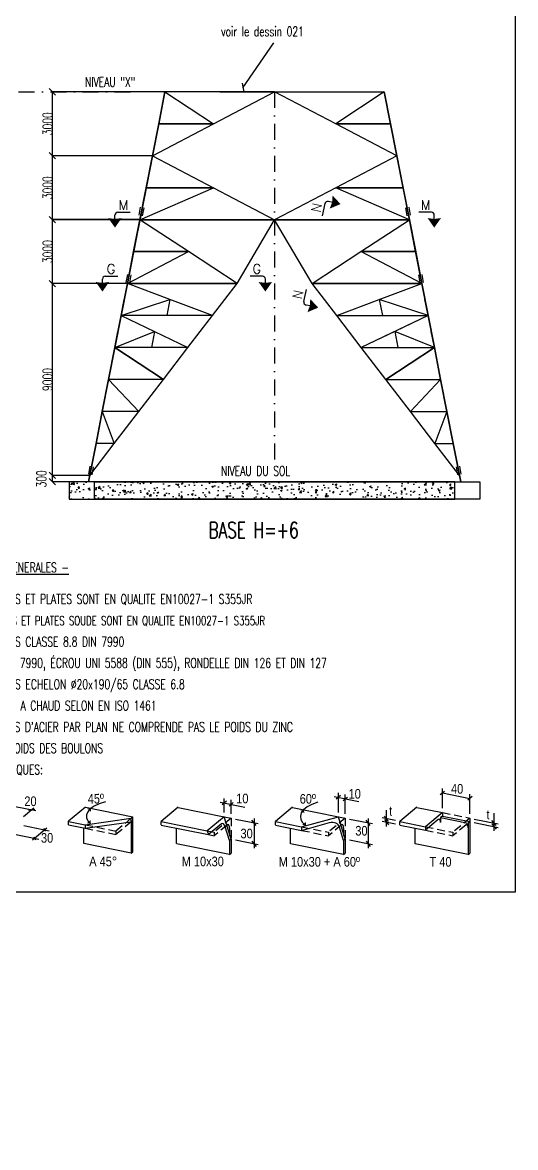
# Model space of a CAD drawing. Header units: millimetres. Extents: x 3750 to 125400, y -103 to 85997.
# Drawn here: x 102257 to 125400, y -103 to 52692 of the extents above; entities that cross this region are included whole.
import ezdxf
from ezdxf.enums import TextEntityAlignment as Align

# ---------------------------------------------------------------- set-up
doc = ezdxf.new("R2010")
doc.units = ezdxf.units.MM
doc.header["$LTSCALE"] = 1500
for name, pattern in [('DASHDOT', [1, 0.5, -0.25, 0, -0.25]), ('HIDDEN', [0.375, 0.25, -0.125]), ('TRATTEGGIATA', [19.05, 12.7, -6.35])]:
    doc.linetypes.add(name, pattern=pattern)
for name, color, linetype in [('20', 7, 'Continuous'), ('25', 7, 'Continuous'), ('LM', 7, 'Continuous'), ('LS', 7, 'Continuous'), ('LSP', 3, 'Continuous'), ('MZ', 6, 'DASHDOT'), ('QT_MPR', 7, 'Continuous'), ('REDUNDANT', 6, 'TRATTEGGIATA'), ('TXT1', 7, 'Continuous')]:
    doc.layers.add(name, color=color, linetype=linetype)
doc.styles.add('1', font='romans', dxfattribs={"width": 0.7, "height": 45})
doc.styles.add('RD', font='ROMAND8.SHX', dxfattribs={"width": 0.7})
doc.styles.add('RS', font='ROMANS8.shx', dxfattribs={"width": 0.7})
doc.styles.add('S00', font='romans', dxfattribs={"width": 0.8})
doc.styles.add('txt', font='ARIALN.TTF')
doc.dimstyles.new('KIT', dxfattribs={"dimtxt": 40, "dimasz": 20, "dimexe": 1.25, "dimexo": 20, "dimgap": 10, "dimtad": 3, "dimdec": 1, "dimdsep": 46, "dimtxsty": 'S00', "dimblk": 'OBLIQUE', "dimcen": 2.5, "dimclrd": 256, "dimclre": 256, "dimclrt": 256, "dimaunit": 1, "dimadec": 1, "dimazin": 0, "dimtfac": 1, "dimtdec": 1, "dimtmove": 0, "dimatfit": 3, "dimldrblk": 'OBLIQUE', "dimfxl": 1, "dimlwd": -1, "dimlwe": -1, "dimarcsym": 0})
doc.dimstyles.new('TRATTO', dxfattribs={"dimscale": 0, "dimtxt": 450, "dimasz": 300, "dimexe": 0, "dimexo": 0.06, "dimgap": 5, "dimtad": 1, "dimdec": 0, "dimzin": 0, "dimdsep": 46, "dimtxsty": 'RS', "dimblk1": 'OBLIQUE', "dimblk2": 'OBLIQUE', "dimsah": 1, "dimcen": 0.09, "dimclrd": 2, "dimclre": 2, "dimclrt": 7, "dimadec": 0, "dimazin": 0, "dimtfac": 1, "dimtdec": 0, "dimtix": 1, "dimtmove": 2, "dimatfit": 3, "dimfxl": 1, "dimtolj": 1, "dimtzin": 0, "dimarcsym": 0})

# ---------------------------------------------------------------- blocks, each defined once
blk = doc.blocks.new('_OBLIQUE')
at = {"color": 0, "linetype": 'ByBlock'}
blk.add_line((-0.5, -0.5), (0.5, 0.5), dxfattribs=at)
blk = doc.blocks.new('*D49')
at = {"layer": 'DEFPOINTS', "color": 0, "transparency": 16777216}
for p in [(103659, 49439), (108945, 49439), (108357, 46439)]:
    blk.add_point(p, dxfattribs=at)
at = {"layer": 'LS', "color": 2, "lineweight": -2, "transparency": 16777216}
for p, q in [((108945, 49439), (103659, 49439)), ((103659, 46439), (103659, 49439)), ((108357, 46439), (103659, 46439))]:
    blk.add_line(p, q, dxfattribs=at)
at = {"layer": 'LS', "color": 2, "lineweight": -2, "transparency": 16777216, "xscale": 300, "yscale": 300, "zscale": 300}
for p, rotation in [((103659, 49439), 90), ((103659, 46439), 270)]:
    blk.add_blockref('_OBLIQUE', p, dxfattribs=dict(at, rotation=rotation))
at = {"layer": 'LS', "color": 7, "transparency": 16777216, "insert": (103429, 47939), "char_height": 450, "attachment_point": 5, "rotation": 90, "style": 'RS'}
blk.add_mtext('\\A1;3000', dxfattribs=at)
blk = doc.blocks.new('*D50')
at = {"layer": 'DEFPOINTS', "color": 0, "transparency": 16777216}
for p in [(103659, 46439), (108357, 46439), (107768, 43438)]:
    blk.add_point(p, dxfattribs=at)
at = {"layer": 'LS', "color": 2, "lineweight": -2, "transparency": 16777216}
for p, q in [((108357, 46439), (103659, 46439)), ((103659, 43438), (103659, 46439)), ((107768, 43438), (103659, 43438))]:
    blk.add_line(p, q, dxfattribs=at)
at = {"layer": 'LS', "color": 2, "lineweight": -2, "transparency": 16777216, "xscale": 300, "yscale": 300, "zscale": 300}
for p, rotation in [((103659, 46439), 90), ((103659, 43438), 270)]:
    blk.add_blockref('_OBLIQUE', p, dxfattribs=dict(at, rotation=rotation))
at = {"layer": 'LS', "color": 7, "transparency": 16777216, "insert": (103429, 44939), "char_height": 450, "attachment_point": 5, "rotation": 90, "style": 'RS'}
blk.add_mtext('\\A1;3000', dxfattribs=at)
blk = doc.blocks.new('*D51')
at = {"layer": 'DEFPOINTS', "color": 0, "transparency": 16777216}
for p in [(103659, 43439), (107768, 43439), (107179, 40438)]:
    blk.add_point(p, dxfattribs=at)
at = {"layer": 'LS', "color": 2, "lineweight": -2, "transparency": 16777216}
for p, q in [((107768, 43439), (103659, 43439)), ((103659, 40438), (103659, 43439)), ((107179, 40438), (103659, 40438))]:
    blk.add_line(p, q, dxfattribs=at)
at = {"layer": 'LS', "color": 2, "lineweight": -2, "transparency": 16777216, "xscale": 300, "yscale": 300, "zscale": 300}
for p, rotation in [((103659, 43439), 90), ((103659, 40438), 270)]:
    blk.add_blockref('_OBLIQUE', p, dxfattribs=dict(at, rotation=rotation))
at = {"layer": 'LS', "color": 7, "transparency": 16777216, "insert": (103429, 41939), "char_height": 450, "attachment_point": 5, "rotation": 90, "style": 'RS'}
blk.add_mtext('\\A1;3000', dxfattribs=at)
blk = doc.blocks.new('*D52')
at = {"color": 2, "lineweight": -2, "transparency": 16777216}
for p, q in [((106790, 40438), (103659, 40438)), ((103659, 31438), (103659, 40438)), ((105415, 31438), (103659, 31438))]:
    blk.add_line(p, q, dxfattribs=at)
at = {"layer": 'DEFPOINTS', "color": 0, "transparency": 16777216}
for p in [(103659, 40438), (106790, 40438), (105415, 31438)]:
    blk.add_point(p, dxfattribs=at)
at = {"color": 2, "lineweight": -2, "transparency": 16777216, "xscale": 300, "yscale": 300, "zscale": 300}
for p, rotation in [((103659, 40438), 90), ((103659, 31438), 270)]:
    blk.add_blockref('_OBLIQUE', p, dxfattribs=dict(at, rotation=rotation))
at = {"color": 7, "transparency": 16777216, "insert": (103429, 35938), "char_height": 450, "attachment_point": 5, "rotation": 90, "style": 'RS'}
blk.add_mtext('\\A1;9000', dxfattribs=at)
blk = doc.blocks.new('*D53')
at = {"layer": 'DEFPOINTS', "color": 0, "transparency": 16777216}
for p in [(103659, 31438), (105415, 31438), (104454, 31139)]:
    blk.add_point(p, dxfattribs=at)
at = {"layer": 'LM', "color": 2, "lineweight": -2, "transparency": 16777216}
for p, q in [((105415, 31438), (103659, 31438)), ((103659, 31139), (103659, 31438)), ((104454, 31139), (103659, 31139))]:
    blk.add_line(p, q, dxfattribs=at)
at = {"layer": 'LM', "color": 2, "lineweight": -2, "transparency": 16777216, "xscale": 300, "yscale": 300, "zscale": 300}
for p, rotation in [((103659, 31438), 90), ((103659, 31139), 270)]:
    blk.add_blockref('_OBLIQUE', p, dxfattribs=dict(at, rotation=rotation))
at = {"layer": 'LM', "color": 7, "transparency": 16777216, "insert": (103144, 31274), "char_height": 450, "attachment_point": 5, "rotation": 90, "style": 'RS'}
blk.add_mtext('\\A1;300', dxfattribs=at)

msp = doc.modelspace()

# ---------------------------------------------------------------- hatches: boundary and pattern name
at = {"layer": 'LS'}
h = msp.add_hatch(dxfattribs=at)
h.set_pattern_fill('AR-CONC', color=3, scale=112.501668, style=0)
h.set_pattern_definition([(50, (-275054.43, -39987.8), (806.9297, -70.5972), [84.3763, -928.1388]), (355, (-275054.4, -39987.8), (-156.0976, 846.2287), [67.501, -742.511]), (100.4514, (-274987.2, -39993.7), (650.8327, 775.631), [71.7088, -788.7966]), (46.1842, (-275054.4, -39762.8), (1200.664, -186.2117), [126.5644, -1392.208]), (96.6356, (-274954.4, -39778.3), (1051.511, 1095.899), [107.563, -1183.1947]), (351.1842, (-275054.4, -39762.8), (1051.5103, 1095.8997), [101.2515, -1113.7665]), (21, (-274941.9, -39819.06), (671.5304, -452.953), [84.3763, -928.1388]), (326, (-274941.9, -39819.06), (273.7338, 815.8059), [67.501, -742.511]), (71.4514, (-274886, -39856.8), (945.2645, 362.8522), [71.7088, -788.7966]), (37.5, (-275054.43, -39987.8), (13.68004, 374.51114), [0, -733.5109, 0, -753.7612, 0, -745.32355]), (7.5, (-275054.43, -39987.8), (295.9576, 443.71976), [0, -429.75637, 0, -716.63563, 0, -284.0667]), (327.5, (-275305.3, -39987.8), (600.55915, -25.3746), [0, -281.25417, 0, -877.513, 0, -1164.39227]), (317.5, (-275417.8, -39987.8), (656.0942, 112.6198), [0, -365.6304, 0, -582.75864, 0, -826.8873])])
h.paths.add_polyline_path([(104453.8, 31138.7), (104453.8, 30318.7), (122553.2, 30318.7), (122553.2, 31138.7)])

# ---------------------------------------------------------------- linework, layer by layer
at = {"layer": '20', "color": 4, "linetype": 'Continuous'}
for p, q in [((116885.7, 16369.8), (118049.2, 16133.3)), ((117188.5, 16410.9), (116986.5, 16246.7)), ((117087.7, 15624.3), (117087.7, 16534)), ((117410.2, 15558.8), (117410.2, 16468.1)), ((121865.4, 16460.6), (122066.7, 16624.4)), ((121966.2, 15821.2), (121966.2, 16747.5)), ((121966.2, 16542.3), (123257.6, 16279.8)), ((123257.6, 15558.4), (123257.6, 16485)), ((101836.7, 15922), (102886.1, 15708.5)), ((111528.3, 16107.8), (112691.8, 15871.2)), ((111831, 16148.8), (111629.1, 15984.6)), ((111729.9, 15624.6), (111729.9, 16271.9)), ((111952, 15919.1), (112153.9, 16083.3)), ((112052.8, 15559.1), (112052.8, 16206)), ((117309.4, 16181.2), (117511.4, 16345.4)), ((123358, 16361.9), (123156.8, 16198.1)), ((102302.5, 15431.3), (102783.8, 15832.7)), ((102533.6, 15728.7), (102835, 15770.4)), ((112254.7, 15312.9), (113327.5, 15094.7)), ((113125.6, 15341), (113125.6, 13946.7)), ((117612.2, 15312.5), (118685, 15094.4)), ((118483, 15340.6), (118483, 13946.3)), ((119773.1, 15238.4), (119143.1, 15366.5)), ((119445.5, 15202.4), (119244.3, 15448.2)), ((119344.7, 14956.1), (119344.7, 15728)), ((123459.2, 15312.5), (124590.6, 15082.5)), ((124389, 15594.4), (124389, 14754.5)), ((102325.9, 15000.8), (103504.2, 14761.4)), ((103402, 14885.6), (102724.8, 14320.4)), ((103353.4, 14740.5), (103251.5, 14864.7)), ((113226.4, 15013), (113024.8, 15258.9)), ((118583.8, 15012.6), (118382.6, 15258.5)), ((119773.1, 15074.2), (119143.1, 15202.4)), ((119244.3, 15284.1), (119445.5, 15038.6)), ((123459.2, 15148.4), (124590.6, 14918.7)), ((124489.8, 15000.8), (124287.9, 15246.3)), ((124287.9, 15082.5), (124489.8, 14836.6)), ((101652.7, 14641.8), (103026.1, 14362.5)), ((102773.4, 14465.8), (102875.3, 14341.6)), ((112254.7, 14328.6), (113327.5, 14110.8)), ((113024.8, 14274.6), (113226.4, 14028.8)), ((117612.2, 14328.3), (118685, 14110.5)), ((118382.6, 14274.3), (118583.8, 14028.4))]:
    msp.add_line(p, q, dxfattribs=at)
for centre, major_axis, ratio, end_param in [((107205.9, 15442.2), (-1957.6, 0), 0.4136745, 6.7447746), ((117087.6, 15419.2), (-1787.8, 0), 0.4529492, 6.8287857)]:
    msp.add_ellipse(centre, major_axis=major_axis, ratio=ratio, start_param=5.2845491, end_param=end_param, dxfattribs=at)
for points in [[(105304.1, 15790.6), (105468.7, 15816), (105480, 15650)], [(115298.3, 15698.8), (115456.7, 15750.1), (115494.3, 15588.1)], [(105454.4, 15260.5), (105454.8, 15081.4), (105279.7, 15118.7)], [(115565.4, 15178.6), (115559.6, 14999.7), (115385.8, 15042.5)]]:
    msp.add_solid(points, dxfattribs=at)
at = {"layer": '25', "color": 7, "linetype": 'Continuous'}
for p, q in [((105216.1, 15870.7), (104419.8, 15205.8)), ((105216.1, 15867.1), (107442.4, 15414.9)), ((109567, 15862.2), (108770.7, 15197.7)), ((109567, 15859), (111729.9, 15419.4)), ((114924.8, 15862.2), (114128.1, 15197.3)), ((114924.8, 15858.6), (117087.7, 15419.1)), ((120771.8, 15861.9), (119975.1, 15197.3)), ((120771.8, 15858.6), (121966.2, 15616)), ((105193.1, 15045.2), (107362.8, 15348.3)), ((107362.8, 15348.3), (107442.4, 15414.9)), ((107362.8, 15184.2), (107362.8, 15348.5)), ((107442.4, 13774.5), (107442.4, 15414.9)), ((111729.9, 15419.4), (110933.5, 14754.9)), ((112052.8, 14369.7), (111729.9, 15419.4)), ((115358.9, 14943.9), (117087.7, 15419.1)), ((117410.2, 14369.3), (117087.7, 15419.1)), ((121966.2, 15616), (121169.6, 14951.1)), ((121966.2, 15451.8), (121886.3, 15385.6)), ((121886.3, 15385.6), (123177.6, 15123.2)), ((121886.3, 15385.6), (121886.3, 15155.9)), ((121966.2, 15616), (121966.2, 15451.8)), ((121966.2, 15451.8), (123257.6, 15189.4)), ((104419.8, 15041.6), (104419.8, 15205.8)), ((104419.8, 15202.5), (105193.1, 15045.2)), ((104419.8, 15038.4), (105193.1, 14881.4)), ((105136.6, 14163.9), (105136.6, 14892.9)), ((105193.1, 14881.4), (107362.8, 15184.2)), ((105193.1, 15045.2), (105193.1, 14881.4)), ((107362.8, 15184.2), (107442.4, 15250.8)), ((107362.9, 15184.3), (107362.9, 13707.9)), ((108770.7, 15033.5), (108770.7, 15197.7)), ((108770.7, 15194.4), (110933.5, 14754.9)), ((108770.7, 15030.3), (110987.2, 14579.9)), ((109487.4, 14155.8), (109487.4, 14884.5)), ((111592.7, 15085), (110987.2, 14579.9)), ((111973.2, 14303.4), (111775.6, 14945.7)), ((114128.1, 15033.2), (114128.1, 15197.3)), ((114128.1, 15194.1), (115358.9, 14943.9)), ((114128.1, 15029.9), (115358.9, 14779.7)), ((114844.9, 14155.5), (114844.9, 14884.1)), ((115358.9, 14779.7), (116672.6, 15141.2)), ((115358.9, 14943.9), (115358.9, 14779.7)), ((117330.7, 14303.1), (117137, 14932.7)), ((119975.1, 15033.2), (119975.1, 15197.3)), ((119975.1, 15194.1), (121169.6, 14951.1)), ((119975.1, 15029.9), (121169.6, 14787.3)), ((120691.8, 14155.1), (120691.8, 14884.5)), ((121775.1, 15292.4), (121169.6, 14787.3)), ((121169.6, 14951.1), (121169.6, 14787.3)), ((123177.6, 15123.2), (123257.6, 15189.4)), ((123177.6, 15123.2), (123177.6, 13646.8)), ((123257.6, 15189.4), (123257.6, 13713.4)), ((110933.5, 14754.9), (110987.2, 14579.9)), ((112052.8, 14369.7), (111973.2, 14303.4)), ((111973.2, 14303.4), (111973.2, 13647.2)), ((112052.8, 14369.7), (112052.8, 13713.8)), ((117410.2, 14369.3), (117330.7, 14303.1)), ((117330.7, 14303.1), (117330.7, 13646.8)), ((117410.2, 14369.3), (117410.2, 13713.4)), ((107362.9, 13707.9), (105136.6, 14160.7)), ((107362.8, 13707.9), (107442.4, 13774.5)), ((111973.2, 13647.2), (109487.4, 14152.2)), ((117330.7, 13646.8), (114844.9, 14151.9)), ((123177.6, 13646.8), (120691.8, 14151.9)), ((111973.2, 13647.2), (112052.8, 13713.8)), ((117330.7, 13646.8), (117410.2, 13713.4)), ((123177.6, 13646.8), (123257.6, 13713.4))]:
    msp.add_line(p, q, dxfattribs=at)
at = {"layer": '25', "color": 6, "linetype": 'HIDDEN'}
for p, q in [((107362.8, 15348.5), (106645.7, 14750)), ((112052.8, 15353.9), (111256.1, 14689)), ((111729.9, 15419.4), (112052.8, 15353.9)), ((112052.8, 15353.9), (112052.8, 14369.7)), ((117410.2, 15353.6), (116613.9, 14688.6)), ((117087.7, 15419.1), (117410.2, 15353.6)), ((117410.2, 15353.6), (117410.2, 14369.3)), ((121966.2, 15616), (123257.6, 15353.6)), ((123257.6, 15353.6), (122460.9, 14688.6)), ((123257.6, 15353.6), (123257.6, 15189.4)), ((105193.1, 15045.2), (106645.7, 14750)), ((105193.1, 14881.4), (106645.7, 14586.2)), ((107362.5, 15184.1), (106645.7, 14586.2)), ((111861.6, 15030.3), (111256.1, 14525.2)), ((111973.2, 14893.8), (111973.2, 14303.4)), ((115358.9, 14943.9), (116613.9, 14688.6)), ((117219.1, 15029.9), (116613.9, 14524.8)), ((117330.7, 14893.5), (117330.7, 14303.1)), ((121169.6, 14951.1), (122460.9, 14688.6)), ((121169.6, 14787.3), (122460.9, 14524.8)), ((123066, 15029.9), (122460.9, 14524.8)), ((123177.6, 14893.5), (123177.6, 14794.8)), ((106645.7, 14750), (106645.7, 14586.2)), ((110933.5, 14754.9), (111256.1, 14689)), ((110987.2, 14579.9), (111256.1, 14525.2)), ((111256.1, 14689), (111256.1, 14525.2)), ((115358.9, 14779.7), (116613.9, 14524.8)), ((116613.9, 14688.6), (116613.9, 14524.8)), ((122460.9, 14688.6), (122460.9, 14524.8))]:
    msp.add_line(p, q, dxfattribs=at)
at = {"layer": '25', "color": 7, "linetype": 'Continuous'}
for centre, major_axis, ratio, start_param, end_param in [((121774.9, 15062.8), (50.2, 247), 0.4032733, 5.1792168, 6.7500131), ((111664.2, 14852.6), (-33.7, 249.7), 0.5127337, 5.0241304, 6.5949267), ((116739.3, 14823.7), (407.1, 72.3), 0.7842343, 0.1172934, 1.5953524)]:
    msp.add_ellipse(centre, major_axis=major_axis, ratio=ratio, start_param=start_param, end_param=end_param, dxfattribs=at)
at = {"layer": '25', "color": 6, "linetype": 'HIDDEN'}
for centre in [(111861.7, 14800.7), (117219.2, 14800.4), (123066.2, 14800.3)]:
    msp.add_ellipse(centre, major_axis=(50.2, 247), ratio=0.4032733, start_param=5.1792168, end_param=6.7500131, dxfattribs=at)
at = {"layer": 'LS', "color": 8}
msp.add_lwpolyline([(3750, 85997.3), (3750, -102.7), (99150, -102.7), (99150, 11897.3), (125400, 11897.3), (125400, 85997.3), (3750, 85997.3)], close=True, dxfattribs=at)
at = {"layer": 'LS', "color": 3}
for points in [[(122553.2, 31138.7), (104453.8, 31138.7), (104453.8, 30318.7), (122553.2, 30318.7)], [(105630.8, 31138.7), (123730.2, 31138.7), (123730.2, 30318.7), (105630.8, 30318.7)]]:
    msp.add_lwpolyline(points, close=True, dxfattribs=at)
at = {"layer": 'LSP'}
for p, q in [((116454.1, 44190.2), (116331, 43618.3)), ((116826.3, 44248.2), (116614.5, 44293.8)), ((106597.8, 43433.3), (106597.8, 43649.9)), ((106732.8, 43784.9), (107317.8, 43784.9)), ((121451.2, 43784.9), (120866.2, 43784.9)), ((121586.2, 43433.3), (121586.2, 43649.9)), ((106144.8, 40784.9), (106729.8, 40784.9)), ((113523, 40784.9), (112938, 40784.9)), ((106009.8, 40433.3), (106009.8, 40649.9)), ((113658, 40433.3), (113658, 40649.9)), ((115464.8, 39594.2), (115587.9, 40166.1)), ((115780.2, 39388.2), (115568.4, 39433.8))]:
    msp.add_line(p, q, dxfattribs=at)
for centre, start, end in [((116586.1, 44161.8), 77.85235, 167.85235), ((106732.8, 43649.9), 90, 180), ((121451.2, 43649.9), 0, 90), ((106144.8, 40649.9), 90, 180), ((113523, 40649.9), 0, 90), ((115596.8, 39565.8), 167.85235, 257.85235)]:
    msp.add_arc(centre, 135, start, end, dxfattribs=at)
for points in [[(117186.4, 44170.7), (116812.8, 44573.3), (116790.5, 44255.9)], [(117186.4, 44170.7), (116680.2, 43957.4), (116790.5, 44255.9)], [(106597.8, 43064.9), (106282.8, 43514.9), (106597.8, 43469.9)], [(106597.8, 43064.9), (106912.8, 43514.9), (106597.8, 43469.9)], [(121586.2, 43064.9), (121271.2, 43514.9), (121586.2, 43469.9)], [(121586.2, 43064.9), (121901.2, 43514.9), (121586.2, 43469.9)], [(106009.8, 40064.9), (105694.8, 40514.9), (106009.8, 40469.9)], [(106009.8, 40064.9), (105694.8, 40514.9), (106009.8, 40469.9)], [(106009.8, 40064.9), (106324.8, 40514.9), (106009.8, 40469.9)], [(106009.8, 40064.9), (106324.8, 40514.9), (106009.8, 40469.9)], [(113658, 40064.9), (113343, 40514.9), (113658, 40469.9)], [(113658, 40064.9), (113973, 40514.9), (113658, 40469.9)], [(116140.3, 39310.7), (115766.6, 39713.3), (115744.3, 39395.9)], [(116140.3, 39310.7), (115634.1, 39097.4), (115744.3, 39395.9)]]:
    msp.add_solid(points, dxfattribs=at)
at = {"layer": 'MZ'}
for p, q in [((30065.9, 49438.7), (107521, 49438.7)), ((114092, 49438.7), (114092, 32025.8))]:
    msp.add_line(p, q, dxfattribs=at)
at = {"layer": 'REDUNDANT'}
for p, q in [((108945, 49438.7), (108651, 47938.7)), ((108945, 49438.7), (108651, 47938.7)), ((108651, 47938.7), (108945, 49438.7)), ((108651, 47938.7), (108945, 49438.7)), ((108945, 49438.7), (108651, 47938.7)), ((108945, 49438.7), (108651, 47938.7)), ((114092, 49438.7), (108945, 49438.7)), ((108945, 49438.7), (111224, 47938.7)), ((108945, 49438.7), (111224, 47938.7)), ((111224, 47938.7), (114092, 49438.7)), ((111224, 47938.7), (114092, 49438.7)), ((111518, 49438.7), (114092, 49438.7)), ((114092, 49438.7), (111518, 49438.7)), ((114092, 49438.7), (111518, 49438.7)), ((114092, 49438.7), (119239, 49438.7)), ((116960, 47938.7), (114092, 49438.7)), ((116960, 47938.7), (114092, 49438.7)), ((119239, 49438.7), (116960, 47938.7)), ((119239, 49438.7), (116960, 47938.7)), ((119239, 49438.7), (119533, 47938.7)), ((119239, 49438.7), (119533, 47938.7)), ((119533, 47938.7), (119239, 49438.7)), ((119533, 47938.7), (119239, 49438.7)), ((119239, 49438.7), (119533, 47938.7)), ((119239, 49438.7), (119533, 47938.7)), ((108357, 46438.7), (108651, 47938.7)), ((108357, 46438.7), (108651, 47938.7)), ((108357, 46438.7), (111224, 47938.7)), ((108357, 46438.7), (111224, 47938.7)), ((108651, 47938.7), (108357, 46438.7)), ((108651, 47938.7), (108357, 46438.7)), ((108651, 47938.7), (111224, 47938.7)), ((111224, 47938.7), (108651, 47938.7)), ((108651, 47938.7), (108651, 47938.7)), ((108651, 47938.7), (108651, 47938.7)), ((116960, 47938.7), (119533, 47938.7)), ((119533, 47938.7), (116960, 47938.7)), ((119827, 46438.7), (116960, 47938.7)), ((119827, 46438.7), (116960, 47938.7)), ((119533, 47938.7), (119533, 47938.7)), ((119533, 47938.7), (119533, 47938.7)), ((119827, 46438.7), (119533, 47938.7)), ((119827, 46438.7), (119533, 47938.7)), ((119533, 47938.7), (119827, 46438.7)), ((119533, 47938.7), (119827, 46438.7)), ((108063, 44938.7), (108357, 46438.7)), ((108063, 44938.7), (108357, 46438.7)), ((108357, 46438.7), (108090, 45078.7)), ((108357, 46438.7), (108090, 45078.7)), ((108357, 46438.7), (111224, 44938.7)), ((108357, 46438.7), (111224, 44938.7)), ((119827, 46438.7), (116960, 44938.7)), ((119827, 46438.7), (116960, 44938.7)), ((120121, 44938.7), (119827, 46438.7)), ((120121, 44938.7), (119827, 46438.7)), ((119827, 46438.7), (120094, 45078.7)), ((119827, 46438.7), (120094, 45078.7)), ((108090, 45078.7), (107502, 42078.7)), ((108090, 45078.7), (107502, 42078.7)), ((108090, 45078.7), (107768, 43438.7)), ((108090, 45078.7), (107768, 43438.7)), ((107768, 43438.7), (108063, 44938.7)), ((107768, 43438.7), (108063, 44938.7)), ((107768, 43438.7), (111224, 44938.7)), ((107768, 43438.7), (111224, 44938.7)), ((108090, 45078.7), (107823, 43717.7)), ((108090, 45078.7), (107823, 43717.7)), ((108063, 44938.7), (108090, 45078.7)), ((108063, 44938.7), (108090, 45078.7)), ((108063, 44938.7), (111224, 44938.7)), ((111224, 44938.7), (108063, 44938.7)), ((111224, 44938.7), (114092, 43438.7)), ((111224, 44938.7), (114092, 43438.7)), ((116960, 44938.7), (114092, 43438.7)), ((116960, 44938.7), (114092, 43438.7)), ((116960, 44938.7), (120121, 44938.7)), ((120121, 44938.7), (116960, 44938.7)), ((120416, 43438.7), (116960, 44938.7)), ((120416, 43438.7), (116960, 44938.7)), ((120121, 44938.7), (120094, 45078.7)), ((120121, 44938.7), (120094, 45078.7)), ((120094, 45078.7), (120416, 43438.7)), ((120094, 45078.7), (120416, 43438.7)), ((120094, 45078.7), (120682, 42078.7)), ((120094, 45078.7), (120682, 42078.7)), ((120094, 45078.7), (120361, 43717.7)), ((120094, 45078.7), (120361, 43717.7)), ((120416, 43438.7), (120121, 44938.7)), ((120416, 43438.7), (120121, 44938.7)), ((107788.2, 44026), (107721.2, 43650.4)), ((107945.7, 43997.9), (107878.7, 43622.3)), ((120238.3, 43997.9), (120305.2, 43622.3)), ((120395.8, 44026), (120462.8, 43650.4)), ((107768, 43438.7), (107180, 40438.7)), ((107768, 43438.7), (107180, 40438.7)), ((107474, 41938.7), (107768, 43438.7)), ((107474, 41938.7), (107768, 43438.7)), ((107474, 41938.7), (107768, 43438.7)), ((107474, 41938.7), (107768, 43438.7)), ((107768, 43438.7), (107474, 41938.7)), ((107768, 43438.7), (107474, 41938.7)), ((107823, 43717.7), (107502, 42078.7)), ((107823, 43717.7), (107502, 42078.7)), ((107768, 43438.7), (107502, 42078.7)), ((107768, 43438.7), (107502, 42078.7)), ((109876, 43438.7), (107768, 43438.7)), ((107768, 43438.7), (109876, 43438.7)), ((107768, 43438.7), (110930, 43438.7)), ((107768, 43438.7), (110930, 43438.7)), ((109876, 43438.7), (107768, 43438.7)), ((107768, 43438.7), (109876, 43438.7)), ((110048, 41938.7), (107768, 43438.7)), ((110048, 41938.7), (107768, 43438.7)), ((107786.4, 43591.7), (107786.4, 43591.7)), ((107786.4, 43591.7), (107786.4, 43591.7)), ((107786.4, 43591.7), (107786.4, 43591.7)), ((107786.4, 43591.7), (107786.4, 43591.7)), ((107786.4, 43591.7), (107786.4, 43591.7)), ((107786.4, 43591.7), (107786.4, 43591.7)), ((107786.4, 43591.7), (107786.4, 43591.7)), ((107786.4, 43591.7), (107786.4, 43591.7)), ((109876, 43438.7), (108822, 43438.7)), ((108822, 43438.7), (109876, 43438.7)), ((111984, 43438.7), (109876, 43438.7)), ((110930, 43438.7), (109876, 43438.7)), ((109876, 43438.7), (110930, 43438.7)), ((109876, 43438.7), (111984, 43438.7)), ((111984, 43438.7), (110930, 43438.7)), ((111984, 43438.7), (110930, 43438.7)), ((110930, 43438.7), (114092, 43438.7)), ((110930, 43438.7), (114092, 43438.7)), ((114092, 43438.7), (111984, 43438.7)), ((111984, 43438.7), (114092, 43438.7)), ((114092, 43438.7), (111984, 43438.7)), ((114092, 43438.7), (111984, 43438.7)), ((112327, 40438.7), (114092, 43438.7)), ((112327, 40438.7), (114092, 43438.7)), ((115857, 40438.7), (114092, 43438.7)), ((115857, 40438.7), (114092, 43438.7)), ((114092, 43438.7), (117254, 43438.7)), ((114092, 43438.7), (117254, 43438.7)), ((114092, 43438.7), (116200, 43438.7)), ((116200, 43438.7), (114092, 43438.7)), ((116200, 43438.7), (114092, 43438.7)), ((116200, 43438.7), (114092, 43438.7)), ((117254, 43438.7), (116200, 43438.7)), ((116200, 43438.7), (117254, 43438.7)), ((116200, 43438.7), (118308, 43438.7)), ((118308, 43438.7), (116200, 43438.7)), ((117254, 43438.7), (120416, 43438.7)), ((117254, 43438.7), (120416, 43438.7)), ((117254, 43438.7), (118308, 43438.7)), ((118308, 43438.7), (117254, 43438.7)), ((118136, 41938.7), (120416, 43438.7)), ((118136, 41938.7), (120416, 43438.7)), ((118308, 43438.7), (120416, 43438.7)), ((120416, 43438.7), (118308, 43438.7)), ((118308, 43438.7), (120416, 43438.7)), ((118308, 43438.7), (119362, 43438.7)), ((119362, 43438.7), (118308, 43438.7)), ((120416, 43438.7), (118308, 43438.7)), ((120361, 43717.7), (120682, 42078.7)), ((120361, 43717.7), (120682, 42078.7)), ((120397.6, 43591.7), (120397.6, 43591.7)), ((120397.6, 43591.7), (120397.6, 43591.7)), ((120397.6, 43591.7), (120397.6, 43591.7)), ((120397.6, 43591.7), (120397.6, 43591.7)), ((120397.6, 43591.7), (120397.6, 43591.7)), ((120397.6, 43591.7), (120397.6, 43591.7)), ((120397.6, 43591.7), (120397.6, 43591.7)), ((120397.6, 43591.7), (120397.6, 43591.7)), ((120416, 43438.7), (120682, 42078.7)), ((120416, 43438.7), (120682, 42078.7)), ((120710, 41938.7), (120416, 43438.7)), ((120710, 41938.7), (120416, 43438.7)), ((120416, 43438.7), (121004, 40438.7)), ((120416, 43438.7), (121004, 40438.7)), ((120710, 41938.7), (120416, 43438.7)), ((120710, 41938.7), (120416, 43438.7)), ((120416, 43438.7), (120710, 41938.7)), ((120416, 43438.7), (120710, 41938.7)), ((107502, 42078.7), (107180, 40438.7)), ((107502, 42078.7), (107180, 40438.7)), ((107180, 40438.7), (107474, 41938.7)), ((107180, 40438.7), (107474, 41938.7)), ((107180, 40438.7), (110048, 41938.7)), ((107180, 40438.7), (110048, 41938.7)), ((107180, 40438.7), (107474, 41938.7)), ((107180, 40438.7), (107474, 41938.7)), ((107180, 40438.7), (107474, 41938.7)), ((107180, 40438.7), (107474, 41938.7)), ((107474, 41938.7), (107180, 40438.7)), ((107474, 41938.7), (107180, 40438.7)), ((107502, 42078.7), (107474, 41938.7)), ((107502, 42078.7), (107474, 41938.7)), ((107474, 41938.7), (107474, 41938.7)), ((107474, 41938.7), (107474, 41938.7)), ((107474, 41938.7), (110048, 41938.7)), ((110048, 41938.7), (107474, 41938.7)), ((112327, 40438.7), (110048, 41938.7)), ((112327, 40438.7), (110048, 41938.7)), ((115857, 40438.7), (118136, 41938.7)), ((115857, 40438.7), (118136, 41938.7)), ((121004, 40438.7), (118136, 41938.7)), ((121004, 40438.7), (118136, 41938.7)), ((118136, 41938.7), (120710, 41938.7)), ((120710, 41938.7), (118136, 41938.7)), ((120682, 42078.7), (120710, 41938.7)), ((120682, 42078.7), (120710, 41938.7)), ((120682, 42078.7), (121004, 40438.7)), ((120682, 42078.7), (121004, 40438.7)), ((121004, 40438.7), (120710, 41938.7)), ((121004, 40438.7), (120710, 41938.7)), ((121004, 40438.7), (120710, 41938.7)), ((121004, 40438.7), (120710, 41938.7)), ((120710, 41938.7), (120710, 41938.7)), ((120710, 41938.7), (120710, 41938.7)), ((121004, 40438.7), (120710, 41938.7)), ((121004, 40438.7), (120710, 41938.7)), ((120710, 41938.7), (121004, 40438.7)), ((120710, 41938.7), (121004, 40438.7)), ((107181.8, 40872.9), (107114.8, 40497.4)), ((107339.3, 40844.9), (107272.4, 40469.3)), ((120844.6, 40844.9), (120911.6, 40469.3)), ((121002.2, 40872.9), (121069.1, 40497.4)), ((106886, 38938.7), (107180, 40438.7)), ((107180, 40438.7), (106886, 38938.7)), ((106886, 38938.7), (107180, 40438.7)), ((107180, 40438.7), (106886, 38938.7)), ((107180, 40438.7), (107033, 39688.7)), ((107180, 40438.7), (107033, 39688.7)), ((107180, 40438.7), (107180, 40438.7)), ((107180, 40438.7), (107180, 40438.7)), ((107180, 40438.7), (107180, 40438.7)), ((107180, 40438.7), (107180, 40438.7)), ((107180, 40438.7), (107180, 40438.7)), ((107180, 40438.7), (107180, 40438.7)), ((107180, 40438.7), (107180, 40438.7)), ((107180, 40438.7), (107180, 40438.7)), ((109754, 40438.7), (107180, 40438.7)), ((109754, 40438.7), (107180, 40438.7)), ((107180, 40438.7), (109754, 40438.7)), ((109754, 40438.7), (107180, 40438.7)), ((107180, 40438.7), (109754, 40438.7)), ((109754, 40438.7), (107180, 40438.7)), ((107180, 40438.7), (107180, 40438.7)), ((107180, 40438.7), (107180, 40438.7)), ((107180, 40438.7), (107180, 40438.7)), ((107180, 40438.7), (107180, 40438.7)), ((107180, 40438.7), (109754, 40438.7)), ((107180, 40438.7), (109754, 40438.7)), ((109178, 39688.7), (107180, 40438.7)), ((109178, 39688.7), (107180, 40438.7)), ((109754, 40438.7), (109754, 40438.7)), ((109754, 40438.7), (109754, 40438.7)), ((109754, 40438.7), (112327, 40438.7)), ((112327, 40438.7), (109754, 40438.7)), ((109754, 40438.7), (112327, 40438.7)), ((109754, 40438.7), (112327, 40438.7)), ((111175, 38938.7), (112327, 40438.7)), ((115857, 40438.7), (118430, 40438.7)), ((118430, 40438.7), (115857, 40438.7)), ((118430, 40438.7), (115857, 40438.7)), ((118430, 40438.7), (115857, 40438.7)), ((117009, 38938.7), (115857, 40438.7)), ((117548, 40438.7), (121004, 40438.7)), ((121004, 40438.7), (117548, 40438.7)), ((118700, 40438.7), (117548, 40438.7)), ((118700, 40438.7), (117548, 40438.7)), ((121004, 40438.7), (118430, 40438.7)), ((118430, 40438.7), (121004, 40438.7)), ((118430, 40438.7), (118430, 40438.7)), ((118430, 40438.7), (121004, 40438.7)), ((118430, 40438.7), (121004, 40438.7)), ((118430, 40438.7), (118430, 40438.7)), ((118430, 40438.7), (121004, 40438.7)), ((121004, 40438.7), (118430, 40438.7)), ((121004, 40438.7), (118430, 40438.7)), ((121004, 40438.7), (118430, 40438.7)), ((121004, 40438.7), (118700, 40438.7)), ((118700, 40438.7), (121004, 40438.7)), ((121004, 40438.7), (118700, 40438.7)), ((121004, 40438.7), (118700, 40438.7)), ((119852, 40438.7), (118700, 40438.7)), ((119852, 40438.7), (118700, 40438.7)), ((119006, 39688.7), (121004, 40438.7)), ((119006, 39688.7), (121004, 40438.7)), ((121004, 40438.7), (119852, 40438.7)), ((121004, 40438.7), (119852, 40438.7)), ((119852, 40438.7), (121004, 40438.7)), ((121004, 40438.7), (119852, 40438.7)), ((121004, 40438.7), (119852, 40438.7)), ((121004, 40438.7), (121004, 40438.7)), ((121004, 40438.7), (121004, 40438.7)), ((121004, 40438.7), (121004, 40438.7)), ((121004, 40438.7), (121004, 40438.7)), ((121004, 40438.7), (121004, 40438.7)), ((121004, 40438.7), (121004, 40438.7)), ((121004, 40438.7), (121004, 40438.7)), ((121004, 40438.7), (121004, 40438.7)), ((121004, 40438.7), (121004, 40438.7)), ((121004, 40438.7), (121004, 40438.7)), ((121004, 40438.7), (121004, 40438.7)), ((121004, 40438.7), (121004, 40438.7)), ((121004, 40438.7), (121004, 40438.7)), ((121004, 40438.7), (121004, 40438.7)), ((121004, 40438.7), (121004, 40438.7)), ((121004, 40438.7), (121004, 40438.7)), ((121004, 40438.7), (121004, 40438.7)), ((121004, 40438.7), (121004, 40438.7)), ((121004, 40438.7), (121004, 40438.7)), ((121004, 40438.7), (121004, 40438.7)), ((121298, 38938.7), (121004, 40438.7)), ((121004, 40438.7), (121298, 38938.7)), ((121004, 40438.7), (121151, 39688.7)), ((121298, 38938.7), (121004, 40438.7)), ((121004, 40438.7), (121298, 38938.7)), ((121004, 40438.7), (121151, 39688.7)), ((106886, 38938.7), (109178, 39688.7)), ((106886, 38938.7), (107033, 39688.7)), ((107033, 39688.7), (106886, 38938.7)), ((106886, 38938.7), (109178, 39688.7)), ((106886, 38938.7), (107033, 39688.7)), ((107033, 39688.7), (106886, 38938.7)), ((107033, 39688.7), (106886, 38938.7)), ((107033, 39688.7), (106886, 38938.7)), ((109178, 39688.7), (109030, 38938.7)), ((109178, 39688.7), (109030, 38938.7)), ((111175, 38938.7), (109178, 39688.7)), ((111175, 38938.7), (109178, 39688.7)), ((117009, 38938.7), (119006, 39688.7)), ((117009, 38938.7), (119006, 39688.7)), ((121298, 38938.7), (119006, 39688.7)), ((119006, 39688.7), (119154, 38938.7)), ((121298, 38938.7), (119006, 39688.7)), ((119006, 39688.7), (119154, 38938.7)), ((121298, 38938.7), (121151, 39688.7)), ((121151, 39688.7), (121298, 38938.7)), ((121298, 38938.7), (121151, 39688.7)), ((121151, 39688.7), (121298, 38938.7)), ((121151, 39688.7), (121298, 38938.7)), ((121151, 39688.7), (121298, 38938.7)), ((106592, 37438.7), (106886, 38938.7)), ((106886, 38938.7), (106592, 37438.7)), ((106592, 37438.7), (106886, 38938.7)), ((106886, 38938.7), (106592, 37438.7)), ((106886, 38938.7), (106739, 38188.7)), ((106886, 38938.7), (106739, 38188.7)), ((106886, 38938.7), (110023, 37438.7)), ((106886, 38938.7), (110023, 37438.7)), ((109030, 38938.7), (106886, 38938.7)), ((106886, 38938.7), (106886, 38938.7)), ((106886, 38938.7), (106886, 38938.7)), ((106886, 38938.7), (108454, 38188.7)), ((109030, 38938.7), (106886, 38938.7)), ((106886, 38938.7), (106886, 38938.7)), ((106886, 38938.7), (106886, 38938.7)), ((106886, 38938.7), (108454, 38188.7)), ((111175, 38938.7), (109030, 38938.7)), ((111175, 38938.7), (109030, 38938.7)), ((110023, 37438.7), (111175, 38938.7)), ((110023, 37438.7), (111175, 38938.7)), ((118161, 37438.7), (117009, 38938.7)), ((117009, 38938.7), (119154, 38938.7)), ((118161, 37438.7), (117009, 38938.7)), ((117009, 38938.7), (119154, 38938.7)), ((121298, 38938.7), (118161, 37438.7)), ((121298, 38938.7), (118161, 37438.7)), ((119154, 38938.7), (121298, 38938.7)), ((119154, 38938.7), (121298, 38938.7)), ((121298, 38938.7), (119730, 38188.7)), ((121298, 38938.7), (119730, 38188.7)), ((121592, 37438.7), (121298, 38938.7)), ((121298, 38938.7), (121592, 37438.7)), ((121298, 38938.7), (121298, 38938.7)), ((121298, 38938.7), (121298, 38938.7)), ((121298, 38938.7), (121445, 38188.7)), ((121592, 37438.7), (121298, 38938.7)), ((121298, 38938.7), (121592, 37438.7)), ((121298, 38938.7), (121298, 38938.7)), ((121298, 38938.7), (121298, 38938.7)), ((121298, 38938.7), (121445, 38188.7)), ((106592, 37438.7), (108454, 38188.7)), ((106592, 37438.7), (106739, 38188.7)), ((106739, 38188.7), (106592, 37438.7)), ((106592, 37438.7), (108454, 38188.7)), ((106592, 37438.7), (106739, 38188.7)), ((106739, 38188.7), (106592, 37438.7)), ((106739, 38188.7), (106592, 37438.7)), ((106739, 38188.7), (106592, 37438.7)), ((108454, 38188.7), (108307, 37438.7)), ((108454, 38188.7), (108307, 37438.7)), ((108454, 38188.7), (110023, 37438.7)), ((108454, 38188.7), (110023, 37438.7)), ((119730, 38188.7), (118161, 37438.7)), ((119730, 38188.7), (118161, 37438.7)), ((121592, 37438.7), (119730, 38188.7)), ((119730, 38188.7), (119877, 37438.7)), ((121592, 37438.7), (119730, 38188.7)), ((119730, 38188.7), (119877, 37438.7)), ((121592, 37438.7), (121445, 38188.7)), ((121445, 38188.7), (121592, 37438.7)), ((121592, 37438.7), (121445, 38188.7)), ((121445, 38188.7), (121592, 37438.7)), ((121445, 38188.7), (121592, 37438.7)), ((121445, 38188.7), (121592, 37438.7)), ((106592, 37438.7), (106298, 35938.7)), ((106592, 37438.7), (106298, 35938.7)), ((106298, 35938.7), (106592, 37438.7)), ((106592, 37438.7), (106298, 35938.7)), ((106298, 35938.7), (106592, 37438.7)), ((106592, 37438.7), (106298, 35938.7)), ((108871, 35938.7), (106592, 37438.7)), ((106592, 37438.7), (108871, 35938.7)), ((108871, 35938.7), (106592, 37438.7)), ((106592, 37438.7), (108871, 35938.7)), ((108307, 37438.7), (106592, 37438.7)), ((106592, 37438.7), (106592, 37438.7)), ((106592, 37438.7), (106592, 37438.7)), ((108307, 37438.7), (106592, 37438.7)), ((106592, 37438.7), (106592, 37438.7)), ((106592, 37438.7), (106592, 37438.7)), ((110023, 37438.7), (108307, 37438.7)), ((110023, 37438.7), (108307, 37438.7)), ((108871, 35938.7), (110023, 37438.7)), ((108871, 35938.7), (110023, 37438.7)), ((119313, 35938.7), (118161, 37438.7)), ((118161, 37438.7), (119877, 37438.7)), ((119313, 35938.7), (118161, 37438.7)), ((118161, 37438.7), (119877, 37438.7)), ((119313, 35938.7), (121592, 37438.7)), ((121592, 37438.7), (119313, 35938.7)), ((119313, 35938.7), (121592, 37438.7)), ((121592, 37438.7), (119313, 35938.7)), ((119877, 37438.7), (121592, 37438.7)), ((119877, 37438.7), (121592, 37438.7)), ((121592, 37438.7), (121886, 35938.7)), ((121592, 37438.7), (121886, 35938.7)), ((121886, 35938.7), (121592, 37438.7)), ((121592, 37438.7), (121886, 35938.7)), ((121592, 37438.7), (121592, 37438.7)), ((121592, 37438.7), (121592, 37438.7)), ((121886, 35938.7), (121592, 37438.7)), ((121592, 37438.7), (121886, 35938.7)), ((121592, 37438.7), (121592, 37438.7)), ((121592, 37438.7), (121592, 37438.7)), ((106298, 35938.7), (106004, 34438.7)), ((106298, 35938.7), (106004, 34438.7)), ((106004, 34438.7), (106298, 35938.7)), ((106298, 35938.7), (106004, 34438.7)), ((106004, 34438.7), (106298, 35938.7)), ((106298, 35938.7), (106004, 34438.7)), ((108871, 35938.7), (106298, 35938.7)), ((106298, 35938.7), (106298, 35938.7)), ((106298, 35938.7), (107719, 34438.7)), ((106298, 35938.7), (107719, 34438.7)), ((108871, 35938.7), (106298, 35938.7)), ((106298, 35938.7), (106298, 35938.7)), ((106298, 35938.7), (107719, 34438.7)), ((106298, 35938.7), (107719, 34438.7)), ((107719, 34438.7), (108871, 35938.7)), ((107719, 34438.7), (108871, 35938.7)), ((119313, 35938.7), (121886, 35938.7)), ((119313, 35938.7), (121886, 35938.7)), ((120465, 34438.7), (119313, 35938.7)), ((120465, 34438.7), (119313, 35938.7)), ((121886, 35938.7), (120465, 34438.7)), ((121886, 35938.7), (120465, 34438.7)), ((121886, 35938.7), (120465, 34438.7)), ((121886, 35938.7), (120465, 34438.7)), ((121886, 35938.7), (121886, 35938.7)), ((121886, 35938.7), (122180, 34438.7)), ((121886, 35938.7), (121886, 35938.7)), ((121886, 35938.7), (122180, 34438.7)), ((122180, 34438.7), (121886, 35938.7)), ((121886, 35938.7), (122180, 34438.7)), ((122180, 34438.7), (121886, 35938.7)), ((121886, 35938.7), (122180, 34438.7)), ((106004, 34438.7), (105709, 32938.7)), ((106004, 34438.7), (105709, 32938.7)), ((105709, 32938.7), (106004, 34438.7)), ((106004, 34438.7), (105709, 32938.7)), ((105709, 32938.7), (106004, 34438.7)), ((106004, 34438.7), (105709, 32938.7)), ((107719, 34438.7), (106004, 34438.7)), ((106004, 34438.7), (106004, 34438.7)), ((106004, 34438.7), (106567, 32938.7)), ((106004, 34438.7), (106567, 32938.7)), ((107719, 34438.7), (106004, 34438.7)), ((106004, 34438.7), (106004, 34438.7)), ((106004, 34438.7), (106567, 32938.7)), ((106004, 34438.7), (106567, 32938.7)), ((106567, 32938.7), (107719, 34438.7)), ((106567, 32938.7), (107719, 34438.7)), ((120465, 34438.7), (122180, 34438.7)), ((120465, 34438.7), (122180, 34438.7)), ((121617, 32938.7), (120465, 34438.7)), ((121617, 32938.7), (120465, 34438.7)), ((122180, 34438.7), (121617, 32938.7)), ((122180, 34438.7), (121617, 32938.7)), ((122180, 34438.7), (121617, 32938.7)), ((122180, 34438.7), (121617, 32938.7)), ((122180, 34438.7), (122180, 34438.7)), ((122180, 34438.7), (122475, 32938.7)), ((122180, 34438.7), (122180, 34438.7)), ((122180, 34438.7), (122475, 32938.7)), ((122475, 32938.7), (122180, 34438.7)), ((122180, 34438.7), (122475, 32938.7)), ((122475, 32938.7), (122180, 34438.7)), ((122180, 34438.7), (122475, 32938.7)), ((105356.2, 31138.7), (105709, 32938.7)), ((105709, 32938.7), (105356.2, 31138.7)), ((105356.2, 31138.7), (105709, 32938.7)), ((105709, 32938.7), (105356.2, 31138.7)), ((105415, 31438.7), (106567, 32938.7)), ((105415, 31438.7), (106567, 32938.7)), ((106567, 32938.7), (105709, 32938.7)), ((105709, 32938.7), (105709, 32938.7)), ((106567, 32938.7), (105709, 32938.7)), ((106567, 32938.7), (105709, 32938.7)), ((105709, 32938.7), (105709, 32938.7)), ((106567, 32938.7), (105709, 32938.7)), ((121617, 32938.7), (122475, 32938.7)), ((121617, 32938.7), (122475, 32938.7)), ((121617, 32938.7), (122475, 32938.7)), ((121617, 32938.7), (122475, 32938.7)), ((122769, 31438.7), (121617, 32938.7)), ((122769, 31438.7), (121617, 32938.7)), ((122475, 32938.7), (122475, 32938.7)), ((122475, 32938.7), (122475, 32938.7)), ((122827.8, 31138.7), (122475, 32938.7)), ((122475, 32938.7), (122827.8, 31138.7)), ((122827.8, 31138.7), (122475, 32938.7)), ((122475, 32938.7), (122827.8, 31138.7)), ((105416.8, 31872.9), (105349.8, 31497.4)), ((105574.3, 31844.9), (105507.4, 31469.3)), ((122609.6, 31844.9), (122676.6, 31469.3)), ((122767.2, 31872.9), (122834.1, 31497.4))]:
    msp.add_line(p, q, dxfattribs=at)

# ---------------------------------------------------------------- texts
at = {"layer": '20', "color": 7, "linetype": 'Continuous', "style": 'txt'}
for s, p in [('40', (122660.3, 16954.1)), ('20', (102631.9, 16371.6)), ('10', (112577.7, 16501.1)), ('10', (117851.9, 16721)), ('30', (112778.2, 14857.5)), ('30', (103412, 14652.6))]:
    msp.add_text(s, height=450, dxfattribs=at).set_placement(p, align=Align.TOP_CENTER)
at = {"layer": '20', "color": 0, "linetype": 'Continuous', "style": 'txt'}
for s, rotation, p in [('45%%186', 1.03278, (105695.4, 16492.6)), ('A 45°', 0.01155, (106045.8, 13547.7))]:
    msp.add_text(s, height=450, rotation=rotation, dxfattribs=at).set_placement(p, align=Align.TOP_CENTER)
at = {"layer": '20', "color": 7, "linetype": 'Continuous', "style": 'txt'}
for s, rotation, p in [('60%%186', 0.13519, (115650.5, 16485.9)), ('M 10x30', 0.01155, (110719.6, 13547.7)), ('M 10x30 + A 60º', 0.01155, (116191.9, 13529.9)), ('T 40', 0.01155, (121879.4, 13528.7))]:
    msp.add_text(s, height=450, rotation=rotation, dxfattribs=at).set_placement(p, align=Align.TOP_CENTER)
for s, p in [('t', (119470, 15691.6)), ('t', (124039.1, 15520.6)), ('30', (117881.5, 14762.1))]:
    msp.add_text(s, height=450, dxfattribs=at).set_placement(p, align=Align.MIDDLE_LEFT)
at = {"layer": 'LS', "style": 'RS', "width": 0.7}
msp.add_text('voir le dessin 021', height=450, dxfattribs=at).set_placement((111577.4, 52048.3))
at = {"layer": 'LS', "color": 3, "style": 'RD'}
for s, p in [('M', (106999.5, 44128.2)), ('M', (121184.4, 44128.2)), ('G', (106411.5, 41128.2)), ('G', (113256.3, 41128.2))]:
    msp.add_text(s, height=450, dxfattribs=at).set_placement(p, align=Align.MIDDLE)
for p in [(116062.4, 44001.7), (115185.4, 39927.2)]:
    msp.add_text('N', height=450, rotation=77.85235, dxfattribs=at).set_placement(p, align=Align.MIDDLE)
at = {"layer": 'LS', "color": 7, "style": 'RS', "width": 0.7}
msp.add_text('NIVEAU DU SOL', height=450, dxfattribs=at).set_placement((111569.5, 31423.1))
at = {"layer": 'LS', "color": 3, "insert": (113105.6, 28874.3), "char_height": 750, "attachment_point": 5, "style": 'RD'}
msp.add_mtext('BASE H=+6', dxfattribs=at)
at = {"layer": 'QT_MPR', "color": 7, "style": 'RS', "width": 0.7}
msp.add_text('NIVEAU "X"', height=450, dxfattribs=at).set_placement((105189.1, 49677.6))
at = {"layer": 'TXT1', "style": '1', "width": 0.7}
for s, height, p in [('%%U- NOTES GENERALES -', 450.003, (99374.5, 26893.2)), ('1- PROFILES ET PLATES SONT EN QUALITE EN10027-1 S355JR', 450.003, (99369.6, 25409)), ('2- PROFILES ET PLATES SOUDE SONT EN QUALITE EN10027-1 S355JR', 420.002, (99369.6, 24409)), ('3- BOULONS CLASSE 8.8 DIN 7990', 450.003, (99369.6, 23409)), ('VIS DIN 7990, ÉCROU UNI 5588 (DIN 555), RONDELLE DIN 126 ET DIN 127', 450.003, (100394.8, 22409)), ('4- BOULONS ECHELON %%C20x190/65 CLASSE 6.8 ', 450.003, (99369.6, 21409)), ('5- ZINGAGE A CHAUD SELON EN ISO 1461', 450.003, (99369.6, 20409)), ("6- LE POIDS D'ACIER PAR PLAN NE COMPRENDE PAS LE POIDS DU ZINC", 450.003, (99369.6, 19409)), ('  ET LE POIDS DES BOULONS', 450.003, (99764.8, 18409.2)), ('7- SYMBOLIQUES:', 450.003, (99369.6, 17409))]:
    msp.add_text(s, height=height, dxfattribs=at).set_placement(p)

# ---------------------------------------------------------------- dimensions: what is measured, and where the dimension line sits
dim = msp.add_linear_dim(base=(103658.9, 40438.4), p1=(105414.9, 31438.4), p2=(106790.2, 40438.4), angle=90, text='9000', dimstyle='TRATTO', override={"dimscale": 1})
dim.commit()
dim.dimension.update_dxf_attribs({"geometry": '*D52', "text_midpoint": (103428.9, 35938.4)})
at = {"layer": 'LM'}
dim = msp.add_linear_dim(base=(103658.9, 31438.4), p1=(104453.8, 31138.7), p2=(105414.9, 31438.4), angle=90, text='300', dimstyle='TRATTO', override={"dimscale": 1}, dxfattribs=at)
dim.commit()
dim.dimension.update_dxf_attribs({"geometry": '*D53', "text_midpoint": (103144.3, 31273.5), "dimtype": 160})
at = {"layer": 'LS'}
for base, p1, p2, picture, middle in [((103659.2, 49438.7), (108357, 46438.7), (108945, 49438.7), '*D49', (103429.2, 47938.7)), ((103659.2, 46438.7), (107768.5, 43438.4), (108357, 46438.7), '*D50', (103429.2, 44938.5)), ((103658.9, 43438.7), (107179.5, 40438.4), (107768, 43438.7), '*D51', (103428.9, 41938.5))]:
    dim = msp.add_linear_dim(base=base, p1=p1, p2=p2, angle=90, text='3000', dimstyle='TRATTO', override={"dimscale": 1}, dxfattribs=at)
    dim.commit()
    dim.dimension.update_dxf_attribs({"geometry": picture, "text_midpoint": middle})

# ---------------------------------------------------------------- leaders
at = {"layer": 'REDUNDANT'}
msp.add_leader([(112601.7, 49629.4), (114062.6, 51731.3)], dimstyle='KIT', override={"dimasz": 300, "dimtad": 0}, dxfattribs=at)

doc.saveas('drawing.dxf')
